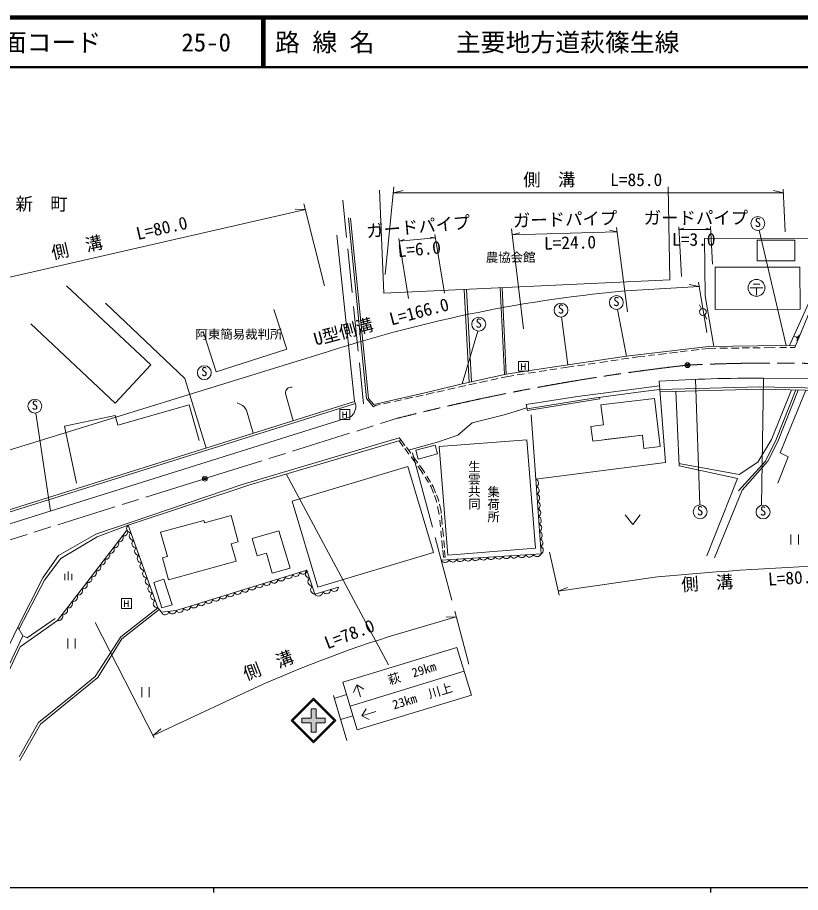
# Model space of a CAD drawing. Units: millimetres, scale not verified. Extents: x 40000 to 680000, y 20000 to 380000.
# Drawn here: x 128554 to 286082, y 204000 to 380000 of the extents above; entities that cross this region are included whole.
import ezdxf
from ezdxf.enums import TextEntityAlignment as Align

# ---------------------------------------------------------------- set-up
doc = ezdxf.new("R2010")
doc.units = ezdxf.units.MM
doc.header["$LTSCALE"] = 1000
doc.header["$PDMODE"] = 32
doc.header["$PDSIZE"] = 500
doc.linetypes.add('CHAIN', pattern=[18.5, 12, -1.5, 3.5, -1.5])
for name, color, linetype, lineweight in [('M-BGD', 7, 'Continuous', 13), ('M-BMK', 2, 'CHAIN', 13), ('M-BMK-SRVR', 3, 'Continuous', 13), ('M-STR-HTXT', 7, 'Continuous', 13), ('M-STR-STRC', 7, 'Continuous', 13), ('M-TTL', 2, 'Continuous', 140), ('M-TTL-BAND', 7, 'Continuous', 25), ('M-TTL-LINE', 7, 'Continuous', 50)]:
    doc.layers.add(name, color=color, linetype=linetype, lineweight=lineweight)
doc.layers.add('M-TTL-TXT', color=7, linetype='Continuous')
doc.styles.add('@ＭＳ ゴシック', font='')
doc.styles.add('ＭＳ ゴシック', font='')
doc.styles.get('@ＭＳ ゴシック').set_extended_font_data('@MS Gothic')
doc.styles.get('ＭＳ ゴシック').set_extended_font_data('MS Gothic')

msp = doc.modelspace()

# ---------------------------------------------------------------- hatches: boundary and pattern name
at = {"layer": 'M-STR-STRC'}
msp.add_hatch(color=256, dxfattribs=at).paths.add_polyline_path([(185754, 239094), (187614, 239094), (187615, 240954), (188615, 240954), (188614, 239094), (190474, 239094), (190474, 238094), (188614, 238094), (188613, 236234), (187613, 236234), (187614, 238094), (185754, 238094)])

# ---------------------------------------------------------------- linework, layer by layer
at = {"layer": 'M-BGD'}
for p, q in [((202232, 324541), (201359, 345257)), ((259462, 345908), (259801, 327237)), ((194769, 335775), (194010, 343242)), ((195174, 339677), (198740, 303337)), ((199169, 303392), (195533, 339621)), ((196384, 302764), (192787, 336196)), ((277780, 337192), (283166, 314033)), ((294626, 335639), (266794, 335580)), ((266794, 335580), (266902, 324000)), ((277364, 335204), (284946, 335235)), ((277364, 335204), (277381, 331026)), ((284946, 335235), (284963, 331057)), ((195893, 324713), (195005, 333451)), ((277381, 331026), (284963, 331057)), ((285977, 329789), (268919, 329760)), ((268933, 321275), (268919, 329760)), ((285992, 321304), (285977, 329789)), ((138428, 326050), (155400, 310126)), ((259801, 327237), (202232, 324541)), ((226530, 308162), (225627, 325637)), ((226846, 308231), (226066, 325657)), ((277229, 325627), (275929, 325627)), ((277229, 326384), (276529, 326384)), ((277929, 326384), (277229, 326384)), ((277229, 324246), (277229, 325627)), ((278529, 325627), (277229, 325627)), ((283849, 314016), (289576, 326642)), ((284949, 313622), (290157, 326321)), ((219424, 306609), (218449, 325300)), ((219870, 306707), (218911, 325322)), ((266902, 324000), (268656, 313848)), ((162228, 307356), (146288, 322546)), ((265758, 322206), (266171, 321391)), ((182728, 313297), (180152, 321296)), ((197096, 312872), (196179, 321896)), ((251043, 311881), (249246, 321277)), ((285992, 321304), (268933, 321275)), ((239279, 310144), (238013, 319759)), ((266785, 320173), (267204, 319344)), ((131224, 318372), (148197, 302448)), ((168505, 308717), (165879, 316872)), ((221176, 316925), (217996, 306297)), ((285276, 315675), (284867, 315841)), ((285449, 315834), (285296, 315467)), ((285792, 316139), (285324, 314989)), ((168505, 308717), (182728, 313297)), ((251043, 311881), (267561, 313832)), ((266262, 313277), (267654, 313443)), ((282351, 314054), (267561, 313832)), ((267654, 313443), (269070, 313460)), ((269881, 313470), (271361, 313488)), ((272186, 313499), (273775, 313518)), ((274320, 313525), (275847, 313544)), ((276471, 313552), (277950, 313570)), ((278760, 313580), (280988, 313601)), ((281907, 313606), (283263, 313613)), ((285098, 313985), (282351, 314054)), ((283263, 313613), (283269, 313590)), ((284010, 313617), (284949, 313622)), ((231642, 309017), (251043, 311881)), ((252212, 311575), (253332, 311741)), ((253332, 311741), (254737, 311908)), ((255468, 311994), (256736, 312145)), ((257521, 312238), (259104, 312427)), ((259741, 312502), (261307, 312688)), ((261902, 312759), (263272, 312922)), ((264114, 313022), (265680, 313208)), ((148197, 302448), (155400, 310126)), ((198173, 302274), (197336, 310514)), ((231336, 310830), (229336, 310830)), ((229336, 310830), (229336, 308830)), ((229964, 309144), (229964, 310418)), ((229964, 309830), (230708, 309830)), ((230708, 310426), (230708, 309148)), ((231336, 308830), (231336, 310830)), ((237834, 309440), (240505, 309844)), ((241220, 309949), (242702, 310169)), ((243371, 310268), (244802, 310479)), ((245728, 310616), (247223, 310837)), ((247895, 310936), (249387, 311157)), ((250041, 311254), (251567, 311480)), ((217996, 306297), (226846, 308231)), ((226846, 308231), (231642, 309017)), ((229091, 308097), (230586, 308327)), ((229336, 308830), (231336, 308830)), ((231377, 308448), (232754, 308660)), ((233477, 308771), (234962, 308999)), ((235641, 309103), (237065, 309322)), ((166535, 293403), (162228, 307356)), ((211095, 304662), (217996, 306297)), ((219381, 306100), (220901, 306436)), ((221496, 306568), (223109, 306924)), ((223791, 307075), (225169, 307380)), ((225855, 307532), (226864, 307755)), ((226864, 307755), (228400, 307991)), ((257641, 306850), (257786, 305189)), ((264947, 307215), (265861, 281981)), ((278263, 281899), (278625, 307465)), ((292718, 307408), (278625, 307465)), ((200249, 302132), (211095, 304662)), ((210776, 304197), (212372, 304550)), ((212926, 304672), (214417, 305002)), ((215128, 305159), (216613, 305488)), ((217253, 305629), (218782, 305967)), ((257724, 305898), (241238, 303770)), ((243998, 303352), (254396, 304793)), ((254396, 304793), (257786, 305189)), ((257786, 305189), (277890, 305706)), ((258931, 290468), (257786, 305189)), ((278030, 305239), (257822, 304730)), ((261655, 289808), (260995, 304810)), ((297378, 305315), (277890, 305706)), ((297362, 304816), (278030, 305239)), ((284272, 305102), (280262, 295128)), ((281202, 295105), (285143, 305083)), ((285599, 305073), (281515, 294731)), ((281975, 292404), (287125, 305040)), ((196384, 302764), (125613, 280569)), ((184037, 298892), (182462, 304356)), ((196384, 302764), (196550, 302349)), ((198740, 303337), (200148, 301716)), ((200249, 302132), (199169, 303392)), ((204396, 302785), (205824, 303101)), ((206484, 303247), (208096, 303604)), ((208668, 303730), (210161, 304061)), ((241238, 303770), (230911, 302135)), ((231071, 301273), (243998, 303352)), ((245696, 303274), (231130, 300954)), ((245638, 303579), (245696, 303274)), ((245940, 302100), (256690, 303385)), ((256690, 303385), (257847, 293707)), ((196550, 302349), (125597, 280107)), ((148764, 298015), (163066, 302059)), ((163066, 302059), (165081, 294932)), ((175984, 296366), (174622, 301003)), ((195400, 301125), (193400, 301125)), ((193400, 301125), (193400, 299125)), ((195400, 299125), (195400, 301125)), ((200505, 301925), (200148, 301716)), ((200505, 301925), (201516, 302148)), ((202210, 302302), (203624, 302615)), ((226749, 300165), (231026, 301519)), ((230911, 302135), (231130, 300954)), ((245940, 302100), (246424, 298058)), ((124784, 277514), (195552, 299651)), ((132231, 300426), (135199, 280772)), ((148219, 299944), (138012, 297819)), ((148764, 298015), (148219, 299944)), ((194028, 299439), (194028, 300713)), ((194028, 300125), (194772, 300125)), ((194772, 300721), (194772, 299443)), ((220051, 298454), (226749, 300165)), ((232835, 287145), (231906, 300050)), ((138012, 297819), (140405, 286327)), ((193400, 299125), (195400, 299125)), ((217164, 296009), (220051, 298454)), ((246424, 298058), (243932, 297760)), ((243932, 297760), (244285, 294808)), ((213249, 294639), (217164, 296009)), ((244285, 294808), (254269, 296002)), ((246777, 295106), (254269, 296002)), ((254269, 296002), (254590, 293318)), ((205361, 295427), (173739, 286048)), ((205725, 294993), (175487, 286085)), ((205332, 294877), (206163, 293742)), ((205361, 295427), (205725, 294993)), ((205725, 294993), (206497, 293943)), ((207231, 292945), (213249, 294639)), ((208705, 292960), (212562, 294006)), ((212562, 294006), (213045, 292224)), ((213414, 293681), (231057, 295047)), ((231057, 295047), (232747, 273228)), ((280262, 295128), (277505, 290579)), ((279067, 290750), (281202, 295105)), ((281515, 294731), (279534, 290729)), ((206464, 293329), (207316, 292165)), ((206784, 293553), (207655, 292368)), ((212034, 277483), (208039, 292464)), ((208705, 292960), (209188, 291179)), ((209188, 291179), (213045, 292224)), ((213414, 293681), (215105, 271862)), ((257847, 293707), (254590, 293318)), ((283605, 291636), (281975, 292404)), ((207726, 291604), (208745, 290210)), ((208103, 291759), (209075, 290437)), ((232835, 287145), (258931, 290468)), ((273607, 284765), (279067, 290750)), ((277505, 290579), (273750, 288056)), ((279534, 290729), (274362, 284903)), ((281497, 286308), (283605, 291636)), ((183837, 282729), (207063, 289666)), ((207063, 289666), (212229, 272372)), ((209082, 289751), (209769, 288811)), ((209432, 289952), (210122, 289014)), ((209769, 288811), (210189, 288136)), ((210122, 289014), (210498, 288401)), ((273750, 288056), (261633, 290301)), ((273406, 287258), (261655, 289808)), ((210544, 287566), (211227, 286467)), ((210892, 287759), (211647, 286530)), ((267244, 271729), (273406, 287258)), ((173739, 286048), (144297, 276071)), ((175487, 286085), (150845, 277888)), ((211603, 285863), (211784, 285573)), ((211784, 285573), (212263, 284307)), ((211915, 286092), (212158, 285697)), ((212158, 285697), (212682, 284382)), ((212440, 283841), (212791, 282914)), ((212829, 284011), (213238, 282986)), ((274362, 284903), (268771, 271321)), ((183837, 282729), (189002, 265435)), ((212791, 282914), (212895, 282448)), ((213077, 281630), (213352, 280400)), ((213238, 282986), (213319, 282616)), ((213422, 282144), (213757, 280608)), ((166175, 278365), (171518, 279843)), ((171518, 279843), (172981, 274552)), ((213352, 280400), (213387, 280051)), ((213757, 280608), (213792, 280238)), ((250838, 279993), (252338, 277993)), ((252338, 277993), (253838, 279993)), ((157356, 276456), (166039, 278856)), ((166175, 278365), (166039, 278856)), ((213632, 277575), (213500, 278903)), ((213830, 279821), (213996, 278044)), ((150845, 277888), (144580, 275565)), ((158699, 271598), (157356, 276456)), ((181157, 276780), (175736, 275175)), ((181157, 276780), (183382, 269267)), ((213845, 275431), (213724, 276647)), ((214063, 277335), (214226, 275582)), ((136796, 271771), (144297, 276071)), ((144580, 275565), (137276, 271212)), ((175736, 275175), (176765, 271700)), ((215947, 262807), (212586, 275413)), ((214067, 273191), (213906, 274817)), ((214297, 274831), (214434, 273362)), ((284168, 275982), (284168, 273982)), ((285668, 273982), (285668, 275982)), ((171555, 274157), (172981, 274552)), ((172525, 270651), (171555, 274157)), ((214240, 271448), (214103, 272830)), ((215105, 271862), (232747, 273228)), ((133643, 267289), (136796, 271771)), ((137276, 271212), (133979, 266811)), ((157729, 271330), (158699, 271598)), ((158954, 266899), (157729, 271330)), ((178622, 272250), (176765, 271700)), ((178622, 272250), (179817, 268211)), ((189002, 265435), (212229, 272372)), ((214240, 271448), (214609, 271482)), ((214488, 272783), (214609, 271482)), ((158954, 266899), (172525, 270651)), ((138074, 266848), (138074, 268073)), ((138774, 266848), (138774, 268598)), ((139474, 266848), (139474, 268073)), ((183382, 269267), (179817, 268211)), ((128651, 257393), (133643, 267289)), ((133979, 266811), (128861, 257011)), ((158026, 267017), (156000, 266380)), ((156000, 266380), (157615, 261239)), ((158026, 267017), (159641, 261876)), ((151479, 263156), (149479, 263156)), ((149479, 263156), (149479, 261156)), ((150107, 261470), (150107, 262744)), ((150851, 262753), (150851, 261474)), ((151479, 261156), (151479, 263156)), ((149359, 255418), (156761, 261271)), ((149479, 261156), (151479, 261156)), ((157047, 260929), (149564, 255051)), ((150107, 262156), (150851, 262156)), ((159641, 261876), (157615, 261239)), ((219387, 249909), (216537, 260595)), ((130472, 255253), (136142, 259117)), ((128651, 257393), (119885, 239288)), ((128651, 257393), (129620, 255634)), ((136579, 258681), (129120, 253416)), ((129620, 255634), (121495, 238528)), ((129620, 255634), (130472, 255253)), ((144189, 247470), (149359, 255418)), ((138664, 255097), (138664, 253097)), ((140164, 253097), (140164, 255097)), ((149564, 255051), (144685, 247246)), ((121931, 238322), (129120, 253416)), ((144685, 247246), (133153, 237881)), ((139287, 243409), (144189, 247470)), ((153569, 245318), (153569, 243318)), ((155069, 243318), (155069, 245318)), ((132804, 238208), (139287, 243409)), ((128873, 231289), (132804, 238208)), ((133153, 237881), (129029, 230544))]:
    msp.add_line(p, q, dxfattribs=at)
for points in [[(213810, 270821), (233893, 272107), (232835, 287145)], [(136579, 258681), (142514, 266370), (150615, 276929)], [(150845, 277888), (156761, 261271), (157507, 260379), (160466, 260701), (186784, 268862), (188404, 264006), (193111, 265393)]]:
    msp.add_lwpolyline(points, dxfattribs=at)
for centre, radius in [((277509, 338563), 1398), ((277229, 325627), 1700), ((249038, 322659), 1398), ((237891, 321151), 1398), ((266445, 320766), 683), ((221347, 318312), 1398), ((166140, 308568), 1398), ((132059, 301813), 1398), ((265876, 280583), 1398), ((278547, 280531), 1398)]:
    msp.add_circle(centre, radius, dxfattribs=at)
for centre, radius, start, end in [((277871, -25564), 333030, 89.87037, 93.48267), ((183633, 304485), 1178, 82.01095, 186.25409), ((171911, 299467), 3116, 29.54802, 74.49757), ((193980, 301765), 2635, 306.63534, 12.78262), ((232571, 286371), 818, 296.90569, 71.13863), ((232676, 284867), 818, 296.90569, 71.13863), ((232782, 283363), 818, 296.90569, 71.13863), ((232888, 281859), 818, 296.90569, 71.13863), ((232994, 280355), 818, 296.90569, 71.13863), ((233099, 278852), 818, 296.90569, 71.13863), ((233205, 277348), 818, 296.90569, 71.13863), ((149930, 276523), 797, 254.36338, 30.64256), ((151336, 277212), 836, 125.97973, 273.2167), ((151874, 275701), 836, 125.97973, 273.2167), ((233311, 275844), 818, 296.90569, 71.13863), ((148129, 274177), 797, 254.36338, 30.64256), ((149029, 275350), 797, 254.36338, 30.64256), ((152411, 274191), 836, 125.97973, 273.2167), ((233417, 274340), 818, 296.90569, 71.13863), ((147229, 273003), 797, 254.36338, 30.64256), ((152949, 272680), 836, 125.97973, 273.2167), ((233522, 272836), 818, 296.90569, 71.13863), ((145429, 270657), 797, 254.36338, 30.64256), ((146329, 271830), 797, 254.36338, 30.64256), ((153487, 271170), 836, 125.97973, 273.2167), ((217650, 271417), 849, 207.93622, 339.38825), ((219195, 271516), 849, 207.93622, 339.38825), ((220740, 271615), 849, 207.93622, 339.38825), ((222284, 271714), 849, 207.93622, 339.38825), ((223829, 271812), 849, 207.93622, 339.38825), ((225374, 271911), 849, 207.93622, 339.38825), ((226919, 272010), 849, 207.93622, 339.38825), ((228464, 272109), 849, 207.93622, 339.38825), ((230008, 272208), 849, 207.93622, 339.38825), ((231553, 272307), 849, 207.93622, 339.38825), ((233098, 272406), 849, 207.93622, 339.38825), ((144529, 269484), 797, 254.36338, 30.64256), ((154025, 269659), 836, 125.97973, 273.2167), ((214560, 271219), 849, 207.93622, 339.38825), ((216105, 271318), 849, 207.93622, 339.38825), ((142729, 267138), 797, 254.36338, 30.64256), ((143629, 268311), 797, 254.36338, 30.64256), ((154563, 268148), 836, 125.97973, 273.2167), ((183073, 267908), 788, 211.04023, 3.4153), ((184535, 268361), 788, 211.04023, 3.4153), ((185997, 268815), 788, 211.04023, 3.4153), ((187345, 268149), 906, 128.21373, 268.69294), ((141699, 265977), 905, 258.93372, 25.74144), ((155101, 266638), 836, 125.97973, 273.2167), ((155639, 265127), 836, 125.97973, 273.2167), ((177225, 266094), 788, 211.04023, 3.4153), ((178687, 266548), 788, 211.04023, 3.4153), ((180149, 267001), 788, 211.04023, 3.4153), ((181611, 267455), 788, 211.04023, 3.4153), ((187885, 266531), 906, 128.21373, 268.69294), ((140709, 264696), 905, 258.93372, 25.74144), ((156176, 263616), 836, 125.97973, 273.2167), ((171376, 264281), 788, 211.04023, 3.4153), ((172838, 264734), 788, 211.04023, 3.4153), ((174301, 265188), 788, 211.04023, 3.4153), ((175763, 265641), 788, 211.04023, 3.4153), ((188425, 264912), 906, 128.21373, 268.69294), ((189116, 264484), 857, 213.88396, 358.9396), ((190685, 264946), 857, 213.88396, 358.9396), ((192254, 265409), 857, 213.88396, 358.9396), ((138731, 262132), 905, 258.93372, 25.74144), ((139720, 263414), 905, 258.93372, 25.74144), ((156714, 262106), 836, 125.97973, 273.2167), ((165528, 262468), 788, 211.04023, 3.4153), ((166990, 262921), 788, 211.04023, 3.4153), ((168452, 263374), 788, 211.04023, 3.4153), ((169914, 263828), 788, 211.04023, 3.4153), ((137742, 260851), 905, 258.93372, 25.74144), ((158229, 260620), 762, 198.46503, 353.95051), ((159709, 260781), 762, 198.46503, 353.95051), ((161142, 261107), 788, 211.04023, 3.4153), ((162604, 261561), 788, 211.04023, 3.4153), ((164066, 262014), 788, 211.04023, 3.4153), ((136752, 259569), 905, 258.93372, 25.74144)]:
    msp.add_arc(centre, radius, start, end, dxfattribs=at)
at = {"layer": 'M-BMK'}
for p, q in [((166256, 287240), (205005, 299388)), ((119046, 272441), (166256, 287240))]:
    msp.add_line(p, q, dxfattribs=at)
for centre, radius, start, end in [((311493, -117184), 429967, 96.42791, 104.33935), ((280566, -47041), 357536, 78.25059, 92.7589)]:
    msp.add_arc(centre, radius, start, end, dxfattribs=at)
at = {"layer": 'M-BMK-SRVR'}
for centre in [(263357, 310080), (166256, 287240)]:
    msp.add_circle(centre, 500, dxfattribs=at)
for p in [(263357, 310080), (166256, 287240)]:
    msp.add_point(p, dxfattribs=at)
at = {"layer": 'M-STR-HTXT'}
for p, q in [((204287, 345934), (202525, 328284)), ((204167, 344728), (206167, 345228)), ((282654, 344728), (280654, 345228)), ((282624, 345457), (282975, 336904)), ((204167, 344728), (282654, 344728)), ((186186, 342505), (190321, 326040)), ((107523, 323348), (186465, 341392)), ((186465, 341392), (184404, 341434)), ((268007, 337986), (268381, 330415)), ((212489, 336345), (214452, 324533)), ((227969, 337483), (230320, 317358)), ((228106, 336304), (249157, 336865)), ((228106, 336304), (229596, 336718)), ((249157, 336865), (247647, 337200)), ((249038, 337759), (251299, 320776)), ((261604, 337893), (262118, 327915)), ((261632, 337351), (262632, 337601)), ((261632, 337351), (268038, 337351)), ((268038, 337351), (267038, 337601)), ((205268, 335574), (207196, 323446)), ((205360, 334998), (212604, 335650)), ((205360, 334998), (206333, 335337)), ((212604, 335650), (211586, 335809)), ((252015, 325110), (265679, 325884)), ((265679, 325884), (263654, 326270)), ((265535, 326747), (267225, 316653)), ((120073, 290861), (191105, 312806)), ((235593, 272450), (237499, 263825)), ((237329, 264597), (257326, 267471)), ((237329, 264597), (239237, 265377)), ((203119, 255417), (216836, 259474)), ((216836, 259474), (214777, 259386)), ((144172, 258339), (156054, 235135)), ((155816, 235600), (172342, 243314)), ((155816, 235600), (157417, 236899))]:
    msp.add_line(p, q, dxfattribs=at)
for centre, radius, start, end in [((275320, 52829), 273276, 94.89218, 107.94882), ((314057, -333268), 603411, 91.77639, 95.39478), ((277700, 20588), 246387, 107.61959, 115.31603)]:
    msp.add_arc(centre, radius, start, end, dxfattribs=at)
at = {"layer": 'M-STR-STRC'}
for p, q in [((203196, 249779), (182627, 288189)), ((193994, 246291), (216952, 253285)), ((216952, 253285), (219866, 243719)), ((195451, 241508), (218409, 248502)), ((193994, 246291), (196908, 236725)), ((196146, 244233), (196834, 245751)), ((197562, 243359), (196834, 245751)), ((196834, 245751), (198251, 244874)), ((183613, 238594), (188113, 243094)), ((192614, 238594), (188113, 243094)), ((192095, 243593), (194835, 234601)), ((194749, 243811), (192260, 243053)), ((196908, 236725), (219866, 243719)), ((183967, 238594), (188113, 242741)), ((192260, 238594), (188113, 242741)), ((187615, 240954), (187614, 239094)), ((187615, 240954), (188615, 240954)), ((188615, 240954), (188614, 239094)), ((196048, 239549), (193558, 238790)), ((197796, 239508), (198673, 240925)), ((200666, 240383), (197796, 239508)), ((199314, 238821), (197796, 239508)), ((183613, 238594), (188113, 234093)), ((183967, 238594), (188113, 234447)), ((185754, 239094), (185754, 238094)), ((185754, 239094), (187614, 239094)), ((185754, 238094), (187614, 238094)), ((187614, 238094), (187613, 236234)), ((188113, 234447), (192260, 238594)), ((188114, 234094), (192614, 238594)), ((188614, 238094), (188613, 236234)), ((188614, 239094), (190474, 239094)), ((188614, 238094), (190474, 238094)), ((190474, 239094), (190474, 238094)), ((187613, 236234), (188613, 236234))]:
    msp.add_line(p, q, dxfattribs=at)
at = {"layer": 'M-TTL'}
msp.add_line((680000, 380000), (40000, 380000), dxfattribs=at)
at = {"layer": 'M-TTL-BAND'}
for p, q in [((40000, 205000), (579000, 205000)), ((168000, 205000), (168000, 204000)), ((268000, 205000), (268000, 204000))]:
    msp.add_line(p, q, dxfattribs=at)
at = {"layer": 'M-TTL-LINE'}
for p, q in [((177750, 380000), (177750, 370000)), ((178250, 380000), (178250, 370000)), ((40000, 370000), (680000, 370000))]:
    msp.add_line(p, q, dxfattribs=at)

# ---------------------------------------------------------------- texts
at = {"layer": 'M-BGD', "style": 'ＭＳ ゴシック'}
for s, height, p in [('字\u3000新\u3000町', 2566, (121157, 340444)), ('S', 1833, (276884, 337313)), ('農協会館', 1833, (222760, 330293)), ('S', 1833, (237266, 319901)), ('S', 1833, (248413, 321409)), ('S', 1833, (220722, 317062)), ('阿東簡易裁判所', 1833, (164349, 314827)), ('S', 1833, (165515, 307318)), ('S', 1833, (131434, 300563)), ('S', 1833, (265251, 279333)), ('S', 1833, (277922, 279281))]:
    msp.add_text(s, height=height, dxfattribs=at).set_placement(p, align=Align.BOTTOM_LEFT)
at = {"layer": 'M-BGD', "style": '@ＭＳ ゴシック'}
for s, p in [('生雲共同', (218971, 290939)), ('集荷所', (222844, 285850))]:
    msp.add_text(s, height=1833, rotation=270, dxfattribs=at).set_placement(p, align=Align.BOTTOM_LEFT)
at = {"layer": 'M-STR-HTXT', "style": 'ＭＳ ゴシック'}
for s, p in [('側\u3000溝\u3000\u3000L=85.0', (230289, 345324)), ('ガードパイプ', (254543, 337669)), ('L=3.0', (260250, 333312))]:
    msp.add_text(s, height=2566, dxfattribs=at).set_placement(p, align=Align.BOTTOM_LEFT)
for s, rotation, p in [('側\u3000溝\u3000\u3000L=80.0', 12.876, (135865, 330581)), ('ガードパイプ', 5.14, (198910, 334963)), ('ガードパイプ', 1.529, (228279, 337080)), ('L=6.0', 5.14, (205211, 330999)), ('L=24.0', 1.529, (234528, 332531)), ('U型側溝\u3000L=166.0', 14.869, (188750, 313257)), ('側\u3000溝\u3000\u3000L=80.0', 3.535, (262206, 263868)), ('側\u3000溝\u3000\u3000L=78.0', 20.995, (174843, 245912))]:
    msp.add_text(s, height=2566, rotation=rotation, dxfattribs=at).set_placement(p, align=Align.BOTTOM_LEFT)
at = {"layer": 'M-STR-STRC', "style": 'ＭＳ ゴシック'}
for s, p in [('萩\u300029km', (203579, 245256)), ('23km\u3000川上', (204469, 240286))]:
    msp.add_text(s, height=1833, rotation=16.943, dxfattribs=at).set_placement(p, align=Align.BOTTOM_LEFT)
at = {"layer": 'M-TTL-TXT', "style": 'ＭＳ ゴシック'}
for s, p in [('図面コード', (120380, 375000)), ('25-0', (161521, 375000)), ('路 線 名', (180380, 375000)), ('主要地方道萩篠生線', (216734, 375000))]:
    msp.add_text(s, height=3666, dxfattribs=at).set_placement(p, align=Align.MIDDLE_LEFT)

doc.saveas('drawing.dxf')
